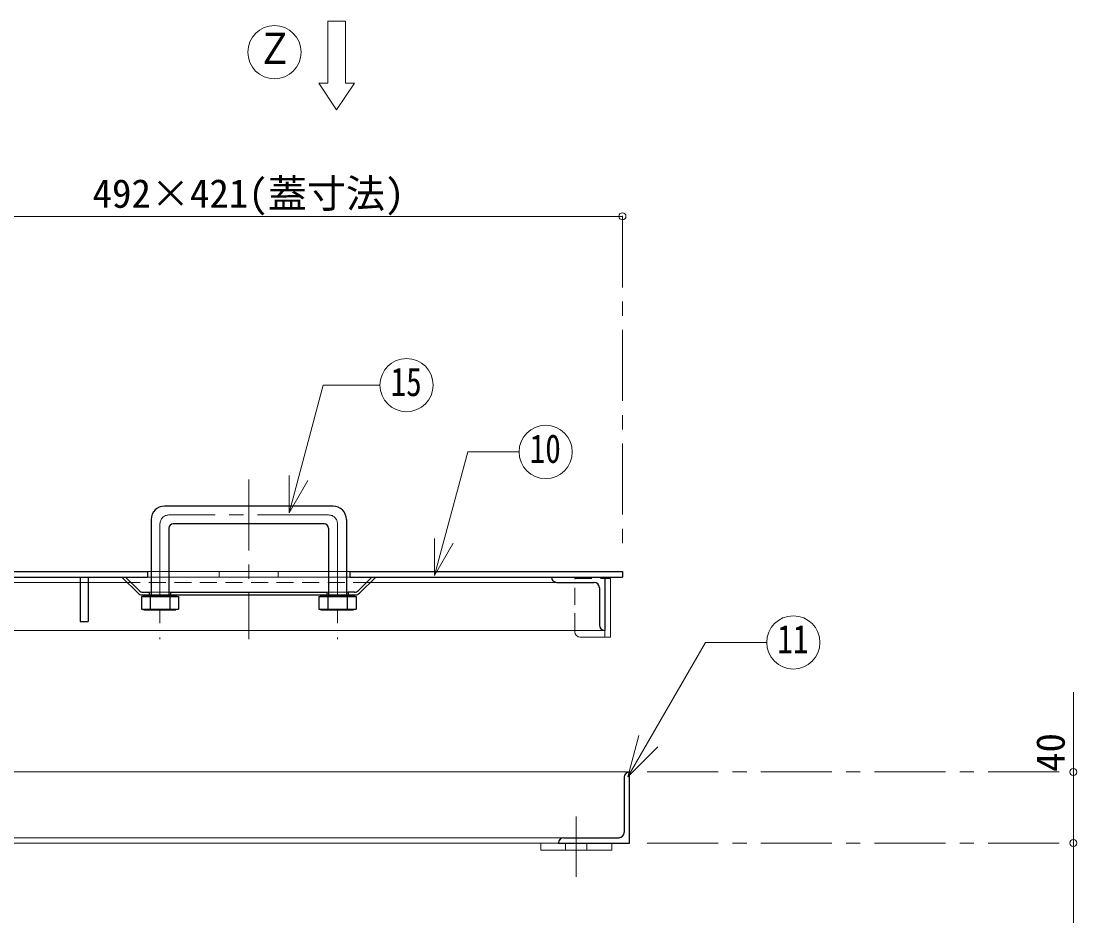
# Model space of a CAD drawing. Units: millimetres at full size, sheet at 1:8; details may follow other scales. Extents: x -1659 to 1581, y -1120 to 1128.
# Drawn here: x -862 to -267, y -41 to 467 of the extents above; entities that cross this region are included whole.
import ezdxf
from ezdxf.enums import TextEntityAlignment as Align

# ---------------------------------------------------------------- set-up
doc = ezdxf.new("R2010")
doc.units = ezdxf.units.MM
doc.header["$LTSCALE"] = 8
doc.header["$PDMODE"] = 32
doc.header["$PDSIZE"] = 4
doc.linetypes.add('CHAIN1', pattern=[8, 5, -1, 1, -1])
doc.linetypes.add('DASHED1', pattern=[1.8, 1.2, -0.6])
doc.layers.add('0-0_ﾚｲﾔ1', color=4, linetype='Continuous', lineweight=9)
doc.styles.add('ＭＳ ゴシック', font='')
doc.styles.get('ＭＳ ゴシック').set_extended_font_data('MS Gothic')

msp = doc.modelspace()

# ---------------------------------------------------------------- linework, layer by layer
at = {"layer": '0-0_ﾚｲﾔ1', "color": 7, "lineweight": 18}
for p, q in [((-688.797, 431.521), (-688.797, 466.521)), ((-693.797, 431.521), (-688.797, 431.521)), ((-693.797, 431.521), (-683.797, 416.521)), ((-683.797, 416.521), (-673.797, 431.521)), ((-678.797, 431.521), (-673.797, 431.521)), ((-710.596, 189.463), (-691.304, 261.464)), ((-659.408, 261.464), (-691.304, 261.464)), ((-628.589, 154.151), (-609.92, 223.822)), ((-581.044, 223.822), (-609.92, 223.822)), ((-710.596, 189.463), (-710.596, 210.463)), ((-710.596, 189.463), (-700.096, 207.65)), ((-628.589, 154.151), (-628.589, 175.151)), ((-628.589, 154.151), (-618.089, 172.337)), ((-790.297, 156.521), (-788.297, 156.521)), ((-778.297, 156.521), (-749.88, 156.521)), ((-749.88, 156.521), (-749.88, 153.321)), ((-716.714, 156.521), (-716.714, 153.321)), ((-716.714, 156.521), (-688.297, 156.521)), ((-678.297, 156.521), (-676.297, 156.521)), ((-788.297, 153.321), (-790.297, 153.321)), ((-749.88, 153.321), (-778.297, 153.321)), ((-688.297, 153.321), (-716.714, 153.321)), ((-676.297, 153.321), (-678.297, 153.321)), ((-529.597, 152.521), (-532.797, 152.521)), ((-529.597, 152.521), (-529.597, 119.521)), ((-789.297, 144.821), (-788.297, 144.821)), ((-789.297, 143.321), (-788.297, 143.321)), ((-778.297, 144.821), (-777.297, 144.821)), ((-778.297, 143.321), (-777.297, 143.321)), ((-688.297, 144.821), (-689.297, 144.821)), ((-688.297, 143.321), (-689.297, 143.321)), ((-677.297, 144.821), (-678.297, 144.821)), ((-677.297, 143.321), (-678.297, 143.321)), ((-532.797, 123.321), (-532.797, 119.521)), ((-529.597, 119.521), (-532.797, 119.521)), ((-519.744, 40.811), (-476.04, 116.508)), ((-441.536, 116.508), (-476.04, 116.508)), ((-519.744, 40.811), (-513.532, 63.993)), ((-519.744, 40.811), (-502.773, 57.781)), ((-518.797, 43.521), (-1368.797, 43.521)), ((-1331.797, 6.521), (-555.797, 6.521)), ((-1328.797, 3.521), (-558.797, 3.521))]:
    msp.add_line(p, q, dxfattribs=at)
at = {"layer": '0-0_ﾚｲﾔ1'}
for p, q in [((-522.797, 356.521), (-943.797, 356.521)), ((-749.88, 156.521), (-716.714, 156.521)), ((-894.297, 150.321), (-828.297, 150.321)), ((-823.797, 150.321), (-801.797, 150.321)), ((-749.88, 153.321), (-716.714, 153.321)), ((-664.797, 150.321), (-559.797, 150.321)), ((-921.297, 123.321), (-532.797, 123.321)), ((-549.597, 122.521), (-549.597, 123.321)), ((-546.597, 119.521), (-532.797, 119.521)), ((-268.797, 88.521), (-268.797, -41.479)), ((-568.797, -0.479), (-568.797, 3.521)), ((-528.797, -0.479), (-528.797, 3.521)), ((-568.797, -0.479), (-528.797, -0.479))]:
    msp.add_line(p, q, dxfattribs=at)
at = {"layer": '0-0_ﾚｲﾔ1', "linetype": 'CHAIN1'}
for p, q in [((-522.797, 356.521), (-522.797, 166.521)), ((-733.297, 208.321), (-733.297, 118.321)), ((-688.297, 188.321), (-778.297, 188.321)), ((-783.297, 183.321), (-783.297, 118.321)), ((-683.297, 183.321), (-683.297, 118.321)), ((-508.797, 43.521), (-268.797, 43.521)), ((-548.797, -15.479), (-548.797, 18.521)), ((-508.797, 3.521), (-268.797, 3.521))]:
    msp.add_line(p, q, dxfattribs=at)
at = {"layer": '0-0_ﾚｲﾔ1', "color": 5, "lineweight": 25}
for p, q in [((-685.797, 193.321), (-780.797, 193.321)), ((-788.297, 185.821), (-788.297, 142.821)), ((-678.297, 185.821), (-678.297, 142.821)), ((-778.297, 180.821), (-778.297, 142.821)), ((-690.797, 183.321), (-775.797, 183.321)), ((-688.297, 180.821), (-688.297, 142.821)), ((-943.797, 156.521), (-790.297, 156.521)), ((-790.297, 156.521), (-790.297, 153.321)), ((-676.297, 156.521), (-676.297, 153.321)), ((-676.297, 156.521), (-522.797, 156.521)), ((-522.797, 156.521), (-522.797, 153.321)), ((-956.297, 153.321), (-790.297, 153.321)), ((-823.797, 153.321), (-823.797, 128.321)), ((-795.676, 144.2), (-804.797, 153.321)), ((-795.054, 145.7), (-802.676, 153.321)), ((-676.297, 153.321), (-522.797, 153.321)), ((-671.54, 145.7), (-663.918, 153.321)), ((-670.918, 144.2), (-661.797, 153.321)), ((-559.797, 150.321), (-538.797, 150.321)), ((-532.797, 153.321), (-532.797, 123.321)), ((-793.797, 142.321), (-792.297, 142.821)), ((-793.554, 143.321), (-789.297, 143.321)), ((-792.297, 142.821), (-774.297, 142.821)), ((-777.297, 144.821), (-777.297, 143.321)), ((-777.297, 143.321), (-689.297, 143.321)), ((-693.797, 142.321), (-692.297, 142.821)), ((-692.297, 142.821), (-674.297, 142.821)), ((-683.297, 142.821), (-677.797, 142.321)), ((-677.797, 142.321), (-674.297, 142.821)), ((-535.797, 147.321), (-535.797, 126.321)), ((-793.797, 142.321), (-772.797, 142.321)), ((-793.797, 142.321), (-793.797, 135.321)), ((-788.797, 142.321), (-788.797, 135.321)), ((-777.797, 142.321), (-777.797, 135.321)), ((-693.797, 142.321), (-672.797, 142.321)), ((-688.797, 142.321), (-688.797, 135.321)), ((-793.797, 135.321), (-772.797, 135.321)), ((-793.797, 135.321), (-792.297, 134.821)), ((-792.297, 134.821), (-788.797, 135.321)), ((-792.297, 134.821), (-774.297, 134.821)), ((-788.797, 135.321), (-783.297, 134.821)), ((-783.297, 134.821), (-777.797, 135.321)), ((-777.797, 135.321), (-774.297, 134.821)), ((-693.797, 135.321), (-672.797, 135.321)), ((-692.297, 134.821), (-674.297, 134.821)), ((-672.797, 135.321), (-674.297, 134.821)), ((-518.797, 3.521), (-518.797, 43.521)), ((-521.797, 40.521), (-521.797, 9.521)), ((-555.797, 6.521), (-524.797, 6.521)), ((-558.797, 3.521), (-518.797, 3.521))]:
    msp.add_line(p, q, dxfattribs=at)
at = {"layer": '0-0_ﾚｲﾔ1', "linetype": 'DASHED1'}
for p, q in [((-788.297, 156.521), (-778.297, 156.521)), ((-688.297, 156.521), (-678.297, 156.521)), ((-823.797, 150.321), (-828.297, 150.321)), ((-664.797, 150.321), (-801.797, 150.321)), ((-788.297, 153.321), (-778.297, 153.321)), ((-688.297, 153.321), (-678.297, 153.321)), ((-549.597, 152.521), (-532.797, 152.521)), ((-549.597, 123.321), (-549.597, 152.521)), ((-788.297, 144.821), (-778.297, 144.821)), ((-788.297, 143.321), (-778.297, 143.321)), ((-688.297, 144.821), (-678.297, 144.821)), ((-688.297, 143.321), (-678.297, 143.321)), ((-554.797, -0.479), (-554.797, 3.521)), ((-542.797, -0.479), (-542.797, 3.521))]:
    msp.add_line(p, q, dxfattribs=at)
at = {"layer": '0-0_ﾚｲﾔ1', "color": 7, "lineweight": 18}
msp.add_lwpolyline([(-678.797, 431.521), (-678.797, 466.521), (-688.797, 466.521)], dxfattribs=at)
at = {"layer": '0-0_ﾚｲﾔ1', "color": 5, "lineweight": 25}
for points in [[(-828.297, 153.321), (-828.297, 128.321), (-823.797, 128.321)], [(-792.933, 144.821), (-789.297, 144.821), (-789.297, 143.321)], [(-792.297, 142.821), (-788.797, 142.321), (-783.297, 142.821)], [(-783.297, 142.821), (-777.797, 142.321), (-774.297, 142.821)], [(-777.297, 144.821), (-689.297, 144.821), (-689.297, 143.321)], [(-774.297, 142.821), (-772.797, 142.321), (-772.797, 135.321), (-774.297, 134.821)], [(-692.297, 142.821), (-688.797, 142.321), (-683.297, 142.821)], [(-673.661, 144.821), (-677.297, 144.821), (-677.297, 143.321), (-673.04, 143.321)], [(-674.297, 142.821), (-672.797, 142.321), (-672.797, 135.321)], [(-693.797, 142.321), (-693.797, 135.321), (-692.297, 134.821), (-688.797, 135.321)], [(-677.797, 142.321), (-677.797, 135.321), (-674.297, 134.821)], [(-688.797, 135.321), (-683.297, 134.821), (-677.797, 135.321)]]:
    msp.add_lwpolyline(points, dxfattribs=at)
at = {"layer": '0-0_ﾚｲﾔ1', "color": 7, "lineweight": 18}
for centre in [(-718.797, 449.021), (-644.408, 261.464), (-566.044, 223.822), (-426.536, 116.508)]:
    msp.add_circle(centre, 15, dxfattribs=at)
at = {"layer": '0-0_ﾚｲﾔ1', "color": 5, "lineweight": 25}
for centre, radius, start, end in [((-780.797, 185.821), 7.5, 90, 180), ((-685.797, 185.821), 7.5, 0, 90), ((-775.797, 180.821), 2.5, 90, 180), ((-690.797, 180.821), 2.5, 0, 90), ((-559.797, 153.321), 3, 180, 270), ((-538.797, 147.321), 3, 0, 90), ((-793.554, 146.321), 3, 225, 270), ((-792.933, 147.821), 3, 225, 270), ((-673.661, 147.821), 3, 270, 315), ((-673.04, 146.321), 3, 270, 315), ((-532.797, 126.321), 3, 180, 270), ((-518.797, 40.521), 3, 90, 180), ((-555.797, 3.521), 3, 90, 180), ((-524.797, 9.521), 3, 270, 0)]:
    msp.add_arc(centre, radius, start, end, dxfattribs=at)
at = {"layer": '0-0_ﾚｲﾔ1', "linetype": 'CHAIN1'}
for centre, start, end in [((-778.297, 183.321), 90, 180), ((-688.297, 183.321), 0, 90)]:
    msp.add_arc(centre, 5, start, end, dxfattribs=at)
at = {"layer": '0-0_ﾚｲﾔ1'}
msp.add_arc((-546.597, 122.521), 3, 180, 270, dxfattribs=at)
at = {"layer": '0-0_ﾚｲﾔ1', "color": 1}
for p in [(-522.797, 356.521), (-268.797, 43.521), (-268.797, 3.521)]:
    msp.add_point(p, dxfattribs=at)

# ---------------------------------------------------------------- texts
at = {"layer": '0-0_ﾚｲﾔ1', "color": 7, "style": 'ＭＳ ゴシック'}
for s, height, width, p in [('Ｚ', 17.6, 0.85, (-728.797, 437.021)), ('15', 16.13, 0.8, (-653.408, 250.464)), ('10', 16.13, 0.8, (-575.044, 212.822)), ('11', 16.13, 0.8, (-435.536, 105.508))]:
    msp.add_text(s, height=height, dxfattribs=dict(at, width=width)).set_placement(p, align=Align.BOTTOM_LEFT)
msp.add_text('492×421(蓋寸法)', height=16.13, dxfattribs=at).set_placement((-821.297, 356.521), align=Align.BOTTOM_LEFT)
msp.add_text('40', height=16.13, rotation=90, dxfattribs=at).set_placement((-268.797, 43.521), align=Align.BOTTOM_LEFT)

doc.saveas('drawing.dxf')
